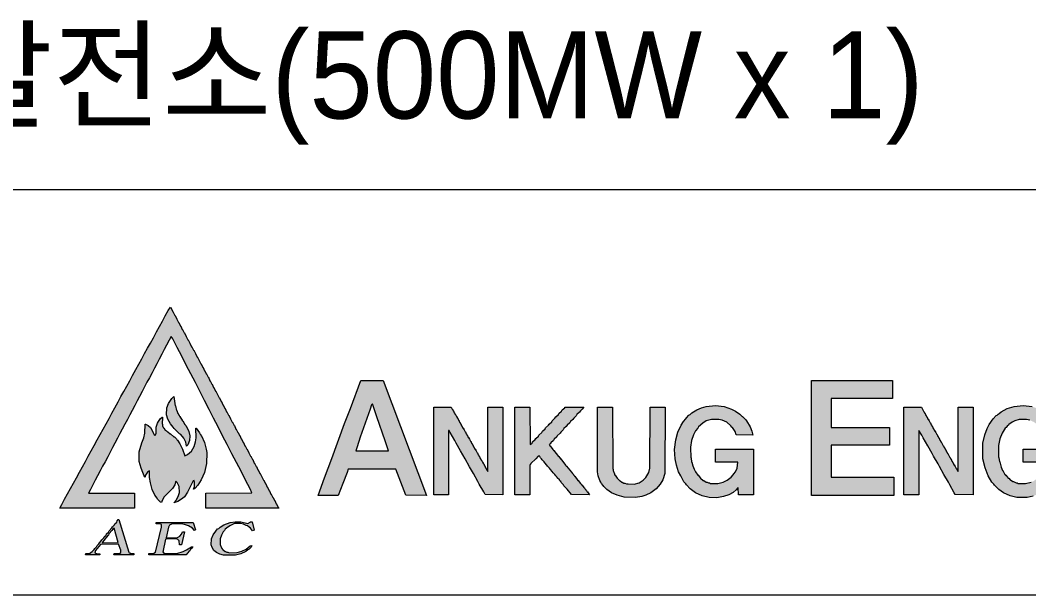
# Model space of a CAD drawing. Extents: x 0 to 841, y 0 to 594.
# Drawn here: x 757.85 to 799.42, y 94.16 to 117.85 of the extents above; entities that cross this region are included whole.
import ezdxf
from ezdxf.enums import TextEntityAlignment as Align

# ---------------------------------------------------------------- set-up
doc = ezdxf.new("R2010")
doc.units = 0
doc.header["$LTSCALE"] = 5
doc.header["$MEASUREMENT"] = 0
doc.layers.get('0').update_dxf_attribs({"lineweight": 9})
doc.layers.add('42', color=7, linetype='Continuous', lineweight=9)
doc.styles.add('돋움', font='')
doc.styles.get('돋움').set_extended_font_data('Dotum')

# ---------------------------------------------------------------- blocks, each defined once
blk = doc.blocks.new('Ankug Logo')
at = {"ltscale": 0.5}
h = blk.add_hatch(color=9, dxfattribs=at)
h.dxf.hatch_style = 1
h.paths.add_polyline_path([(358.411, 93.969), (358.499, 93.803), (358.508, 93.803), (358.56, 93.689), (358.569, 93.689), (358.622, 93.575), (358.63, 93.575), (358.683, 93.461), (358.692, 93.461), (358.744, 93.347), (358.753, 93.347), (358.805, 93.234), (358.814, 93.234), (358.867, 93.12), (358.875, 93.12), (358.928, 93.006), (358.937, 93.006), (358.989, 92.892), (358.998, 92.892), (359.051, 92.778), (359.059, 92.778), (359.112, 92.664), (359.121, 92.664), (359.173, 92.551), (359.182, 92.551), (359.235, 92.437), (359.243, 92.437), (359.296, 92.323), (359.305, 92.323), (359.357, 92.209), (359.366, 92.209), (359.418, 92.095), (359.427, 92.095), (359.48, 91.981), (359.488, 91.981), (359.541, 91.868), (359.55, 91.868), (359.594, 91.771), (359.602, 91.771), (359.655, 91.657), (359.664, 91.657), (359.716, 91.544), (359.725, 91.544), (359.777, 91.43), (359.786, 91.43), (359.839, 91.316), (359.847, 91.316), (359.9, 91.202), (359.909, 91.202), (359.961, 91.088), (359.97, 91.088), (360.023, 90.974), (360.031, 90.974), (360.084, 90.861), (360.093, 90.861), (360.145, 90.747), (360.154, 90.747), (360.206, 90.633), (360.215, 90.633), (360.268, 90.519), (360.277, 90.519), (360.329, 90.405), (360.338, 90.405), (360.39, 90.291), (360.399, 90.291), (360.452, 90.178), (360.46, 90.178), (360.513, 90.064), (360.522, 90.064), (360.574, 89.95), (360.583, 89.95), (360.636, 89.836), (360.644, 89.836), (360.688, 89.74), (360.697, 89.74), (360.749, 89.626), (360.758, 89.626), (360.811, 89.512), (360.819, 89.512), (360.872, 89.398), (360.881, 89.398), (360.933, 89.284), (360.942, 89.284), (360.995, 89.171), (361.003, 89.171), (361.056, 89.057), (361.065, 89.057), (361.117, 88.943), (361.126, 88.943), (361.178, 88.829), (361.187, 88.829), (361.24, 88.715), (361.249, 88.715), (361.301, 88.601), (361.31, 88.601), (361.362, 88.488), (361.371, 88.488), (361.424, 88.374), (361.432, 88.374), (361.485, 88.26), (361.494, 88.26), (361.546, 88.146), (361.555, 88.146), (361.608, 88.032), (361.616, 88.032), (361.669, 87.918), (361.678, 87.918), (361.73, 87.804), (361.739, 87.804), (361.791, 87.691), (361.8, 87.691), (361.844, 87.594), (361.853, 87.594), (361.905, 87.481), (361.914, 87.481), (361.967, 87.367), (361.975, 87.367), (361.984, 87.34), (359.585, 87.34), (359.585, 87.84), (361.1, 87.848), (361.038, 87.98), (360.89, 88.269), (360.741, 88.558), (360.592, 88.847), (360.443, 89.136), (360.285, 89.442), (360.136, 89.731), (359.988, 90.02), (359.839, 90.309), (359.69, 90.598), (359.541, 90.887), (359.392, 91.176), (359.235, 91.482), (359.086, 91.771), (358.937, 92.06), (358.788, 92.349), (358.639, 92.638), (358.49, 92.927), (358.438, 93.006), (358.376, 92.883), (358.289, 92.717), (358.21, 92.568), (358.131, 92.419), (358.044, 92.253), (357.965, 92.104), (357.886, 91.955), (357.807, 91.806), (357.72, 91.64), (357.641, 91.491), (357.562, 91.342), (357.483, 91.193), (357.396, 91.027), (357.317, 90.878), (357.238, 90.729), (357.15, 90.563), (357.072, 90.414), (356.993, 90.265), (356.914, 90.116), (356.826, 89.95), (356.748, 89.801), (356.669, 89.652), (356.581, 89.486), (356.502, 89.337), (356.424, 89.188), (356.345, 89.039), (356.257, 88.873), (356.178, 88.724), (356.1, 88.575), (356.012, 88.409), (355.933, 88.26), (355.854, 88.111), (355.776, 87.962), (355.714, 87.84), (357.229, 87.84), (357.229, 87.34), (354.769, 87.34), (354.83, 87.463), (354.926, 87.638), (355.023, 87.813), (355.119, 87.988), (355.215, 88.164), (355.312, 88.339), (355.417, 88.531), (355.513, 88.706), (355.609, 88.882), (355.706, 89.057), (355.802, 89.232), (355.898, 89.407), (356.003, 89.6), (356.1, 89.775), (356.196, 89.95), (356.292, 90.125), (356.389, 90.3), (356.485, 90.475), (356.581, 90.65), (356.686, 90.843), (356.783, 91.018), (356.879, 91.193), (356.975, 91.368), (357.072, 91.544), (357.168, 91.719), (357.273, 91.911), (357.369, 92.086), (357.466, 92.262), (357.562, 92.437), (357.658, 92.612), (357.755, 92.787), (357.851, 92.962), (357.956, 93.155), (358.052, 93.33), (358.149, 93.505), (358.245, 93.68), (358.341, 93.855)])
h.paths.add_polyline_path([(361.108, 86.894), (361.17, 86.614), (361.117, 86.596), (361.091, 86.64), (361.056, 86.684), (361.012, 86.71), (360.96, 86.754), (360.916, 86.771), (360.828, 86.815), (360.723, 86.841), (360.53, 86.833), (360.373, 86.762), (360.268, 86.684), (360.224, 86.649), (360.198, 86.605), (360.154, 86.561), (360.093, 86.447), (360.058, 86.325), (360.058, 86.123), (360.066, 86.123), (360.075, 86.071), (360.084, 86.071), (360.11, 86.009), (360.119, 86.009), (360.145, 85.966), (360.154, 85.966), (360.215, 85.913), (360.233, 85.913), (360.277, 85.887), (360.312, 85.887), (360.355, 85.869), (360.609, 85.878), (360.767, 85.922), (360.907, 85.992), (361.047, 86.097), (361.065, 86.114), (361.1, 86.097), (361.073, 86.053), (361.012, 85.992), (360.968, 85.966), (360.898, 85.913), (360.732, 85.834), (360.557, 85.79), (360.163, 85.79), (360.04, 85.826), (359.935, 85.878), (359.847, 85.948), (359.786, 86.044), (359.76, 86.132), (359.769, 86.325), (359.821, 86.465), (359.909, 86.587), (359.97, 86.657), (360.005, 86.675), (360.049, 86.719), (360.18, 86.797), (360.382, 86.868), (360.548, 86.894), (360.732, 86.894), (360.968, 86.841), (361.047, 86.876), (361.056, 86.894)])
h.paths.add_polyline_path([(356.713, 86.964), (357.037, 85.896), (357.045, 85.896), (357.045, 85.878), (357.063, 85.878), (357.072, 85.861), (357.098, 85.861), (357.133, 85.843), (357.212, 85.843), (357.203, 85.799), (356.546, 85.799), (356.555, 85.843), (356.739, 85.852), (356.774, 85.878), (356.774, 85.957), (356.704, 86.158), (356.108, 86.149), (355.942, 85.948), (355.924, 85.869), (355.933, 85.869), (355.951, 85.852), (355.986, 85.852), (356.082, 85.834), (356.082, 85.799), (355.618, 85.799), (355.627, 85.843), (355.741, 85.852), (355.837, 85.913), (355.898, 85.974), (355.916, 86.009), (355.977, 86.071), (355.995, 86.106), (356.056, 86.167), (356.073, 86.202), (356.135, 86.263), (356.152, 86.298), (356.213, 86.36), (356.231, 86.395), (356.292, 86.456), (356.31, 86.491), (356.371, 86.552), (356.397, 86.596), (356.485, 86.692), (356.502, 86.727), (356.564, 86.789), (356.581, 86.824), (356.643, 86.885), (356.66, 86.92), (356.695, 86.964)])
h.paths.add_polyline_path([(359.164, 86.868), (359.243, 86.622), (359.208, 86.605), (359.138, 86.684), (359.007, 86.762), (358.875, 86.806), (358.77, 86.824), (358.446, 86.815), (358.385, 86.78), (358.35, 86.719), (358.271, 86.368), (358.648, 86.377), (358.727, 86.421), (358.779, 86.482), (358.814, 86.561), (358.875, 86.561), (358.779, 86.132), (358.709, 86.132), (358.7, 86.263), (358.657, 86.307), (358.604, 86.325), (358.254, 86.316), (358.166, 85.887), (358.175, 85.887), (358.201, 85.861), (358.219, 85.861), (358.28, 85.843), (358.622, 85.852), (358.832, 85.913), (358.946, 85.966), (359.103, 86.071), (359.147, 86.071), (359.129, 86.027), (359.077, 85.983), (359.051, 85.939), (359.016, 85.913), (358.989, 85.869), (358.963, 85.852), (358.937, 85.808), (357.702, 85.808), (357.702, 85.843), (357.868, 85.861), (357.921, 85.896), (358.122, 86.719), (358.114, 86.806), (358.061, 86.824), (357.939, 86.824), (357.947, 86.868)])
h.paths.add_polyline_path([(356.555, 86.684), (356.511, 86.649), (356.485, 86.605), (356.397, 86.509), (356.371, 86.465), (356.292, 86.377), (356.266, 86.333), (356.213, 86.281), (356.187, 86.237), (356.161, 86.202), (356.686, 86.211)], flags=16)
h = blk.add_hatch(color=20)
h.dxf.hatch_style = 1
h.paths.add_polyline_path([(363.28, 87.756), (363.49, 88.343), (363.735, 88.982), (364.156, 90.129), (364.348, 90.628), (364.69, 91.556), (365.434, 91.556), (366.853, 87.756), (366.179, 87.765), (365.846, 88.632), (364.278, 88.632), (364.243, 88.518), (364.094, 88.159), (363.946, 87.756)])
h.paths.add_polyline_path([(379.55, 87.756), (379.55, 91.556), (382.229, 91.556), (382.229, 90.961), (380.198, 90.961), (380.198, 90.006), (382.124, 90.006), (382.124, 89.42), (380.198, 89.42), (380.198, 88.36), (382.264, 88.36), (382.264, 87.756)])
h.paths.add_polyline_path([(372.492, 90.672), (372.492, 88.544), (372.518, 88.404), (372.571, 88.255), (372.606, 88.203), (372.623, 88.159), (372.685, 88.089), (372.702, 88.054), (372.807, 87.957), (372.956, 87.852), (373.14, 87.765), (373.376, 87.703), (373.753, 87.695), (373.954, 87.73), (374.086, 87.773), (374.252, 87.852), (374.383, 87.949), (374.427, 87.975), (374.567, 88.133), (374.655, 88.281), (374.716, 88.483), (374.725, 90.672), (374.235, 90.672), (374.226, 88.658), (374.191, 88.518), (374.095, 88.351), (374.007, 88.264), (373.867, 88.176), (373.709, 88.133), (373.508, 88.141), (373.455, 88.141), (373.394, 88.168), (373.368, 88.168), (373.315, 88.203), (373.298, 88.203), (373.245, 88.246), (373.228, 88.246), (373.149, 88.334), (373.14, 88.334), (373.079, 88.43), (373.07, 88.43), (373.044, 88.509), (373.035, 88.509), (373.026, 88.562), (373.017, 88.562), (373.009, 88.632), (373, 88.632), (372.991, 90.672)])
h.paths.add_polyline_path([(367.098, 90.672), (367.098, 87.782), (367.588, 87.782), (367.588, 89.901), (367.606, 89.901), (367.641, 89.831), (367.79, 89.569), (367.834, 89.481), (367.982, 89.227), (368.131, 88.964), (368.28, 88.702), (368.403, 88.483), (368.552, 88.22), (368.595, 88.133), (368.744, 87.879), (368.788, 87.791), (369.375, 87.782), (369.375, 90.672), (368.884, 90.672), (368.876, 88.553), (368.858, 88.597), (368.849, 88.597), (368.814, 88.675), (368.805, 88.675), (368.779, 88.737), (368.77, 88.737), (368.744, 88.798), (368.735, 88.798), (368.709, 88.859), (368.7, 88.859), (368.674, 88.921), (368.665, 88.921), (368.639, 88.982), (368.63, 88.982), (368.604, 89.043), (368.595, 89.043), (368.569, 89.104), (368.56, 89.104), (368.534, 89.166), (368.525, 89.166), (368.499, 89.227), (368.49, 89.227), (368.464, 89.288), (368.455, 89.288), (368.42, 89.367), (368.411, 89.367), (368.385, 89.428), (368.376, 89.428), (368.35, 89.49), (368.341, 89.49), (368.315, 89.551), (368.306, 89.551), (368.28, 89.612), (368.271, 89.612), (368.245, 89.674), (368.236, 89.674), (368.21, 89.735), (368.201, 89.735), (368.175, 89.796), (368.166, 89.796), (368.14, 89.858), (368.131, 89.858), (368.105, 89.919), (368.096, 89.919), (368.07, 89.98), (368.061, 89.98), (368.026, 90.059), (368.017, 90.059), (367.991, 90.12), (367.982, 90.12), (367.956, 90.182), (367.947, 90.182), (367.921, 90.243), (367.912, 90.243), (367.886, 90.304), (367.877, 90.304), (367.851, 90.365), (367.842, 90.365), (367.816, 90.427), (367.807, 90.427), (367.781, 90.488), (367.772, 90.488), (367.746, 90.549), (367.737, 90.549), (367.711, 90.611), (367.702, 90.611), (367.676, 90.672)])
h.paths.add_polyline_path([(369.769, 87.782), (369.769, 90.672), (370.268, 90.672), (370.277, 89.437), (370.338, 89.49), (370.355, 89.525), (370.443, 89.604), (370.461, 89.639), (370.548, 89.717), (370.566, 89.752), (370.662, 89.84), (370.679, 89.875), (370.767, 89.954), (370.784, 89.989), (370.881, 90.076), (370.898, 90.112), (370.986, 90.19), (371.003, 90.225), (371.091, 90.304), (371.117, 90.348), (371.205, 90.427), (371.222, 90.462), (371.31, 90.541), (371.336, 90.584), (371.415, 90.654), (371.415, 90.672), (372.045, 90.672), (371.993, 90.602), (371.932, 90.549), (371.905, 90.506), (371.818, 90.427), (371.792, 90.383), (371.713, 90.313), (371.686, 90.269), (371.608, 90.199), (371.581, 90.155), (371.494, 90.076), (371.468, 90.033), (371.389, 89.963), (371.362, 89.919), (371.284, 89.849), (371.266, 89.814), (371.17, 89.726), (371.152, 89.691), (371.065, 89.612), (371.047, 89.577), (370.96, 89.499), (370.942, 89.464), (370.907, 89.437), (370.925, 89.393), (370.933, 89.393), (371.021, 89.28), (371.03, 89.28), (371.047, 89.245), (371.056, 89.245), (371.214, 89.043), (371.222, 89.043), (371.249, 88.999), (371.257, 88.999), (371.275, 88.964), (371.284, 88.964), (371.441, 88.763), (371.45, 88.763), (371.468, 88.728), (371.476, 88.728), (371.634, 88.527), (371.643, 88.527), (371.669, 88.483), (371.678, 88.483), (371.704, 88.439), (371.713, 88.439), (371.739, 88.395), (371.748, 88.395), (371.853, 88.255), (371.862, 88.255), (371.94, 88.15), (371.949, 88.15), (371.967, 88.115), (371.975, 88.115), (372.054, 88.01), (372.063, 88.01), (372.089, 87.966), (372.098, 87.966), (372.124, 87.922), (372.133, 87.922), (372.159, 87.879), (372.168, 87.879), (372.238, 87.782), (371.634, 87.791), (371.494, 87.966), (371.389, 88.08), (371.371, 88.115), (371.301, 88.185), (371.284, 88.22), (371.257, 88.238), (371.24, 88.273), (371.17, 88.343), (371.152, 88.378), (371.117, 88.404), (371.091, 88.448), (371.03, 88.509), (371.003, 88.553), (370.942, 88.614), (370.916, 88.658), (370.846, 88.728), (370.828, 88.763), (370.758, 88.833), (370.741, 88.868), (370.671, 88.938), (370.653, 88.973), (370.618, 88.999), (370.592, 89.043), (370.574, 89.069), (370.539, 89.061), (370.461, 88.964), (370.303, 88.816), (370.285, 88.781), (370.268, 88.772), (370.268, 87.782)])
h.paths.add_polyline_path([(382.597, 90.672), (382.597, 87.782), (383.096, 87.782), (383.096, 89.901), (383.193, 89.744), (383.236, 89.656), (383.385, 89.402), (383.534, 89.14), (383.578, 89.052), (383.727, 88.798), (383.771, 88.71), (383.919, 88.457), (384.068, 88.194), (384.112, 88.106), (384.261, 87.852), (384.287, 87.791), (384.883, 87.782), (384.883, 90.672), (384.384, 90.672), (384.384, 88.553), (384.375, 88.57), (384.366, 88.57), (384.331, 88.649), (384.322, 88.649), (384.296, 88.71), (384.287, 88.71), (384.261, 88.772), (384.252, 88.772), (384.226, 88.833), (384.217, 88.833), (384.191, 88.894), (384.182, 88.894), (384.156, 88.956), (384.147, 88.956), (384.121, 89.017), (384.112, 89.017), (384.086, 89.078), (384.077, 89.078), (384.051, 89.14), (384.042, 89.14), (384.016, 89.201), (384.007, 89.201), (383.981, 89.262), (383.972, 89.262), (383.937, 89.341), (383.928, 89.341), (383.902, 89.402), (383.893, 89.402), (383.867, 89.464), (383.858, 89.464), (383.832, 89.525), (383.823, 89.525), (383.797, 89.586), (383.788, 89.586), (383.762, 89.647), (383.753, 89.647), (383.727, 89.709), (383.718, 89.709), (383.692, 89.77), (383.683, 89.77), (383.657, 89.831), (383.648, 89.831), (383.622, 89.893), (383.613, 89.893), (383.578, 89.971), (383.569, 89.971), (383.543, 90.033), (383.534, 90.033), (383.508, 90.094), (383.499, 90.094), (383.473, 90.155), (383.464, 90.155), (383.438, 90.217), (383.429, 90.217), (383.403, 90.278), (383.394, 90.278), (383.368, 90.339), (383.359, 90.339), (383.333, 90.4), (383.324, 90.4), (383.298, 90.462), (383.289, 90.462), (383.263, 90.523), (383.254, 90.523), (383.228, 90.584), (383.219, 90.584), (383.175, 90.672)])
h.paths.add_polyline_path([(388.263, 87.782), (388.263, 90.663), (388.753, 90.663), (388.753, 87.782)])
h.paths.add_polyline_path([(389.226, 87.782), (389.226, 90.672), (389.804, 90.672), (389.821, 90.628), (389.83, 90.628), (389.856, 90.567), (389.865, 90.567), (389.9, 90.488), (389.909, 90.488), (389.935, 90.427), (389.944, 90.427), (389.97, 90.365), (389.979, 90.365), (390.005, 90.304), (390.014, 90.304), (390.04, 90.243), (390.049, 90.243), (390.075, 90.182), (390.084, 90.182), (390.11, 90.12), (390.119, 90.12), (390.145, 90.059), (390.154, 90.059), (390.18, 89.998), (390.189, 89.998), (390.215, 89.936), (390.224, 89.936), (390.25, 89.875), (390.259, 89.875), (390.294, 89.796), (390.303, 89.796), (390.329, 89.735), (390.338, 89.735), (390.364, 89.674), (390.373, 89.674), (390.399, 89.612), (390.408, 89.612), (390.434, 89.551), (390.443, 89.551), (390.469, 89.49), (390.478, 89.49), (390.504, 89.428), (390.513, 89.428), (390.539, 89.367), (390.548, 89.367), (390.574, 89.306), (390.583, 89.306), (390.61, 89.245), (390.618, 89.245), (390.645, 89.183), (390.653, 89.183), (390.688, 89.104), (390.697, 89.104), (390.723, 89.043), (390.732, 89.043), (390.758, 88.982), (390.767, 88.982), (390.793, 88.921), (390.802, 88.921), (390.828, 88.859), (390.837, 88.859), (390.863, 88.798), (390.872, 88.798), (390.898, 88.737), (390.907, 88.737), (390.934, 88.675), (390.942, 88.675), (390.969, 88.614), (390.977, 88.614), (391.004, 88.553), (391.012, 90.672), (391.503, 90.672), (391.503, 87.782), (390.916, 87.791), (390.863, 87.896), (390.715, 88.159), (390.566, 88.421), (390.417, 88.675), (390.373, 88.763), (390.224, 89.017), (390.18, 89.104), (390.032, 89.367), (389.883, 89.621), (389.839, 89.709), (389.725, 89.901), (389.725, 87.782)])
h.paths.add_polyline_path([(399.34, 87.782), (399.34, 90.663), (399.839, 90.663), (399.839, 87.782)])
h.paths.add_polyline_path([(400.303, 90.672), (400.303, 87.782), (400.802, 87.782), (400.802, 89.901), (400.899, 89.744), (400.942, 89.656), (401.091, 89.402), (401.135, 89.315), (401.284, 89.061), (401.433, 88.798), (401.476, 88.71), (401.625, 88.457), (401.669, 88.369), (401.818, 88.115), (401.967, 87.852), (401.993, 87.791), (402.589, 87.782), (402.589, 90.672), (402.089, 90.672), (402.089, 88.553), (402.081, 88.57), (402.072, 88.57), (402.046, 88.632), (402.037, 88.632), (402.011, 88.693), (402.002, 88.693), (401.967, 88.772), (401.958, 88.772), (401.932, 88.833), (401.923, 88.833), (401.897, 88.894), (401.888, 88.894), (401.862, 88.956), (401.853, 88.956), (401.827, 89.017), (401.818, 89.017), (401.792, 89.078), (401.783, 89.078), (401.757, 89.14), (401.748, 89.14), (401.722, 89.201), (401.713, 89.201), (401.687, 89.262), (401.678, 89.262), (401.652, 89.323), (401.643, 89.323), (401.617, 89.385), (401.608, 89.385), (401.573, 89.464), (401.564, 89.464), (401.538, 89.525), (401.529, 89.525), (401.503, 89.586), (401.494, 89.586), (401.468, 89.647), (401.459, 89.647), (401.433, 89.709), (401.424, 89.709), (401.398, 89.77), (401.389, 89.77), (401.363, 89.831), (401.354, 89.831), (401.328, 89.893), (401.319, 89.893), (401.293, 89.954), (401.284, 89.954), (401.258, 90.015), (401.249, 90.015), (401.214, 90.094), (401.205, 90.094), (401.179, 90.155), (401.17, 90.155), (401.144, 90.217), (401.135, 90.217), (401.109, 90.278), (401.1, 90.278), (401.074, 90.339), (401.065, 90.339), (401.039, 90.4), (401.03, 90.4), (401.004, 90.462), (400.995, 90.462), (400.969, 90.523), (400.96, 90.523), (400.934, 90.584), (400.925, 90.584), (400.881, 90.672)])
h.paths.add_polyline_path([(364.524, 89.236), (364.567, 89.367), (364.672, 89.682), (365.005, 90.602), (365.049, 90.751), (365.075, 90.777), (365.224, 90.348), (365.495, 89.56), (365.601, 89.236)], flags=16)
h.paths.add_polyline_path([(391.897, 87.782), (391.897, 90.672), (393.928, 90.672), (393.928, 90.217), (392.396, 90.217), (392.396, 89.49), (393.858, 89.49), (393.858, 89.043), (392.396, 89.043), (392.396, 88.238), (393.963, 88.238), (393.963, 87.782)])
h.paths.add_polyline_path([(394.279, 87.782), (394.279, 90.672), (396.31, 90.672), (396.31, 90.217), (394.769, 90.217), (394.769, 89.49), (396.231, 89.49), (396.231, 89.043), (394.769, 89.043), (394.769, 88.238), (396.345, 88.238), (396.345, 87.782)])
h.paths.add_polyline_path([(396.66, 90.672), (396.66, 87.782), (397.151, 87.782), (397.151, 88.903), (397.685, 88.903), (397.799, 88.719), (397.895, 88.579), (398, 88.404), (398.096, 88.264), (398.219, 88.062), (398.394, 87.791), (399.007, 87.782), (398.797, 88.115), (398.788, 88.115), (398.228, 88.964), (398.377, 89.017), (398.517, 89.104), (398.604, 89.192), (398.692, 89.306), (398.762, 89.437), (398.814, 89.621), (398.814, 89.963), (398.771, 90.12), (398.692, 90.269), (398.596, 90.383), (398.455, 90.497), (398.315, 90.576), (398.149, 90.637), (397.921, 90.672)])
h.paths.add_polyline_path([(375.04, 89.271), (375.058, 88.964), (375.102, 88.754), (375.172, 88.544), (375.242, 88.404), (375.347, 88.211), (375.408, 88.141), (375.426, 88.106), (375.548, 87.984), (375.732, 87.852), (375.951, 87.747), (376.179, 87.695), (376.433, 87.686), (376.651, 87.721), (376.827, 87.782), (376.967, 87.861), (377.072, 87.949), (377.098, 87.992), (377.133, 88.019), (377.142, 87.782), (377.641, 87.782), (377.641, 89.288), (376.389, 89.288), (376.389, 88.859), (377.124, 88.859), (377.098, 88.658), (377.045, 88.544), (376.993, 88.474), (376.975, 88.439), (376.905, 88.369), (376.774, 88.264), (376.643, 88.194), (376.459, 88.15), (376.284, 88.159), (376.222, 88.159), (376.187, 88.176), (376.152, 88.176), (376.109, 88.203), (376.082, 88.203), (376.003, 88.255), (375.986, 88.255), (375.898, 88.334), (375.89, 88.334), (375.811, 88.43), (375.802, 88.43), (375.732, 88.544), (375.723, 88.544), (375.688, 88.623), (375.679, 88.623), (375.644, 88.737), (375.636, 88.737), (375.609, 88.859), (375.601, 88.859), (375.583, 88.999), (375.574, 88.999), (375.566, 89.35), (375.601, 89.569), (375.662, 89.761), (375.732, 89.893), (375.802, 89.98), (375.828, 90.024), (375.968, 90.147), (376.082, 90.217), (376.257, 90.269), (376.494, 90.269), (376.608, 90.243), (376.757, 90.173), (376.897, 90.059), (376.923, 90.015), (376.949, 89.998), (377.037, 89.866), (377.072, 89.761), (377.615, 89.752), (377.588, 89.875), (377.527, 90.024), (377.413, 90.217), (377.405, 90.217), (377.378, 90.26), (377.282, 90.365), (377.264, 90.365), (377.194, 90.436), (377.045, 90.541), (376.914, 90.611), (376.678, 90.689), (376.389, 90.724), (376.082, 90.698), (375.925, 90.654), (375.767, 90.584), (375.609, 90.488), (375.548, 90.427), (375.513, 90.409), (375.426, 90.322), (375.408, 90.287), (375.329, 90.199), (375.25, 90.076), (375.145, 89.849), (375.075, 89.595)])
h.paths.add_polyline_path([(385.207, 89.481), (385.207, 88.973), (385.277, 88.667), (385.382, 88.413), (385.504, 88.203), (385.566, 88.133), (385.583, 88.097), (385.732, 87.957), (385.881, 87.852), (386.1, 87.747), (386.328, 87.695), (386.669, 87.695), (386.862, 87.738), (387.028, 87.809), (387.177, 87.905), (387.229, 87.957), (387.256, 88.001), (387.282, 88.019), (387.291, 87.782), (387.79, 87.782), (387.79, 89.288), (386.538, 89.288), (386.538, 88.859), (387.273, 88.859), (387.264, 88.719), (387.221, 88.588), (387.151, 88.483), (387.133, 88.448), (387.019, 88.334), (386.879, 88.238), (386.792, 88.194), (386.608, 88.15), (386.433, 88.159), (386.371, 88.159), (386.336, 88.176), (386.301, 88.176), (386.214, 88.22), (386.196, 88.22), (386.117, 88.281), (386.1, 88.281), (386.056, 88.334), (386.039, 88.334), (385.968, 88.421), (385.96, 88.421), (385.942, 88.457), (385.933, 88.457), (385.898, 88.518), (385.89, 88.518), (385.863, 88.579), (385.855, 88.579), (385.811, 88.693), (385.802, 88.693), (385.758, 88.868), (385.75, 88.868), (385.732, 89.017), (385.723, 89.017), (385.723, 89.411), (385.767, 89.63), (385.837, 89.814), (385.942, 89.98), (385.977, 90.006), (386.004, 90.05), (386.047, 90.076), (386.065, 90.103), (386.17, 90.182), (386.257, 90.225), (386.406, 90.269), (386.643, 90.269), (386.757, 90.243), (386.888, 90.182), (386.958, 90.129), (387.002, 90.103), (387.063, 90.041), (387.177, 89.884), (387.229, 89.752), (387.764, 89.752), (387.702, 89.971), (387.615, 90.138), (387.527, 90.26), (387.518, 90.26), (387.492, 90.304), (387.335, 90.444), (387.194, 90.541), (387.046, 90.619), (386.827, 90.689), (386.538, 90.724), (386.231, 90.698), (386.004, 90.628), (385.811, 90.523), (385.741, 90.462), (385.706, 90.444), (385.68, 90.409), (385.644, 90.392), (385.548, 90.287), (385.417, 90.103), (385.347, 89.971), (385.268, 89.761)])
h.paths.add_polyline_path([(402.904, 89.052), (402.93, 88.868), (402.983, 88.667), (403.053, 88.483), (403.131, 88.343), (403.149, 88.299), (403.263, 88.141), (403.289, 88.097), (403.438, 87.957), (403.587, 87.852), (403.806, 87.747), (404.033, 87.695), (404.375, 87.695), (404.568, 87.738), (404.734, 87.809), (404.883, 87.905), (404.988, 88.019), (404.997, 87.782), (405.496, 87.782), (405.496, 89.288), (404.244, 89.288), (404.244, 88.859), (404.979, 88.859), (404.97, 88.719), (404.927, 88.588), (404.839, 88.448), (404.725, 88.334), (404.585, 88.238), (404.498, 88.194), (404.314, 88.15), (404.139, 88.159), (404.077, 88.159), (404.042, 88.176), (404.007, 88.176), (403.92, 88.22), (403.902, 88.22), (403.823, 88.281), (403.806, 88.281), (403.762, 88.334), (403.744, 88.334), (403.674, 88.421), (403.666, 88.421), (403.648, 88.457), (403.639, 88.457), (403.604, 88.518), (403.596, 88.518), (403.569, 88.579), (403.561, 88.579), (403.508, 88.71), (403.499, 88.71), (403.464, 88.868), (403.455, 88.868), (403.438, 89.017), (403.429, 89.017), (403.429, 89.42), (403.473, 89.63), (403.543, 89.814), (403.648, 89.98), (403.683, 90.006), (403.709, 90.05), (403.753, 90.076), (403.771, 90.103), (403.876, 90.182), (403.963, 90.225), (404.112, 90.269), (404.349, 90.269), (404.462, 90.243), (404.594, 90.182), (404.664, 90.129), (404.708, 90.103), (404.769, 90.041), (404.883, 89.884), (404.935, 89.752), (405.47, 89.752), (405.408, 89.971), (405.321, 90.138), (405.233, 90.26), (405.224, 90.26), (405.198, 90.304), (405.119, 90.383), (405.102, 90.383), (405.04, 90.444), (404.9, 90.541), (404.769, 90.611), (404.533, 90.689), (404.244, 90.724), (403.937, 90.698), (403.709, 90.628), (403.517, 90.523), (403.447, 90.462), (403.412, 90.444), (403.385, 90.409), (403.35, 90.392), (403.254, 90.287), (403.131, 90.12), (403.053, 89.971), (402.974, 89.761), (402.913, 89.481)])
h.paths.add_polyline_path([(397.151, 90.208), (397.151, 89.358), (397.913, 89.367), (398.044, 89.411), (398.166, 89.49), (398.237, 89.56), (398.289, 89.656), (398.307, 89.726), (398.298, 89.91), (398.254, 90.006), (398.166, 90.103), (398.061, 90.164), (397.956, 90.199), (397.904, 90.208)], flags=16)
h.paths.add_polyline_path([(358.289, 90.423), (358.333, 90.274), (358.42, 90.125), (358.508, 90.011), (358.534, 89.967), (358.718, 89.792), (358.762, 89.766), (358.858, 89.652), (358.919, 89.521), (358.946, 89.381), (358.989, 89.433), (359.042, 89.573), (359.051, 89.722), (359.016, 89.871), (358.928, 90.055), (358.919, 90.055), (358.902, 90.099), (358.893, 90.099), (358.823, 90.221), (358.814, 90.221), (358.727, 90.361), (358.718, 90.361), (358.7, 90.405), (358.692, 90.405), (358.665, 90.467), (358.657, 90.467), (358.622, 90.563), (358.613, 90.563), (358.578, 90.72), (358.569, 90.72), (358.525, 91.027), (358.455, 90.957), (358.35, 90.791), (358.298, 90.65)])
h.paths.add_polyline_path([(357.387, 88.882), (357.448, 88.663), (357.509, 88.523), (357.571, 88.356), (357.597, 88.426), (357.658, 88.531), (357.728, 88.575), (357.728, 88.356), (357.755, 88.172), (357.816, 87.953), (357.903, 87.769), (357.974, 87.673), (357.991, 87.638), (358.087, 87.542), (358.122, 87.524), (358.14, 87.594), (358.21, 87.717), (358.481, 87.988), (358.56, 88.111), (358.595, 88.234), (358.639, 88.19), (358.7, 88.058), (358.709, 87.857), (358.683, 87.761), (358.613, 87.621), (358.525, 87.516), (358.657, 87.559), (358.814, 87.656), (358.875, 87.717), (358.981, 87.866), (359.164, 88.242), (359.191, 88.251), (359.208, 88.207), (359.208, 88.058), (359.173, 87.971), (359.182, 87.971), (359.226, 87.997), (359.313, 88.102), (359.427, 88.277), (359.532, 88.523), (359.602, 88.812), (359.611, 89.179), (359.594, 89.284), (359.532, 89.503), (359.436, 89.722), (359.427, 89.722), (359.401, 89.783), (359.392, 89.783), (359.375, 89.827), (359.261, 89.976), (359.252, 89.976), (359.261, 89.661), (359.243, 89.53), (359.199, 89.372), (359.112, 89.223), (358.981, 89.109), (358.884, 89.065), (358.814, 89.284), (358.727, 89.468), (358.648, 89.582), (358.639, 89.582), (358.613, 89.626), (358.543, 89.696), (358.525, 89.696), (358.42, 89.792), (358.403, 89.792), (358.333, 89.854), (358.315, 89.854), (358.289, 89.889), (358.271, 89.889), (358.254, 89.915), (358.245, 89.915), (358.192, 89.994), (358.184, 89.994), (358.166, 90.037), (358.157, 90.037), (358.149, 90.116), (358.14, 90.116), (358.157, 90.344), (358.14, 90.344), (358.079, 90.283), (357.991, 90.143), (357.947, 90.011), (357.939, 89.81), (357.912, 89.74), (357.886, 89.757), (357.877, 89.757), (357.86, 89.801), (357.851, 89.801), (357.825, 89.88), (357.755, 90.002), (357.676, 90.072), (357.597, 90.107), (357.579, 90.107), (357.571, 89.819), (357.536, 89.661), (357.474, 89.495), (357.387, 89.197)])
at = {"color": 9}
for points in [[(358.411, 93.969, 0), (358.499, 93.803, 0), (358.508, 93.803, 0), (358.56, 93.689, 0), (358.569, 93.689, 0), (358.622, 93.575, 0), (358.63, 93.575, 0), (358.683, 93.461, 0), (358.692, 93.461, 0), (358.744, 93.347, 0), (358.753, 93.347, 0), (358.805, 93.234, 0), (358.814, 93.234, 0), (358.867, 93.12, 0), (358.875, 93.12, 0), (358.928, 93.006, 0), (358.937, 93.006, 0), (358.989, 92.892, 0), (358.998, 92.892, 0), (359.051, 92.778, 0), (359.059, 92.778, 0), (359.112, 92.664, 0), (359.121, 92.664, 0), (359.173, 92.551, 0), (359.182, 92.551, 0), (359.235, 92.437, 0), (359.243, 92.437, 0), (359.296, 92.323, 0), (359.305, 92.323, 0), (359.357, 92.209, 0), (359.366, 92.209, 0), (359.418, 92.095, 0), (359.427, 92.095, 0), (359.48, 91.981, 0), (359.488, 91.981, 0), (359.541, 91.868, 0), (359.55, 91.868, 0), (359.594, 91.771, 0), (359.602, 91.771, 0), (359.655, 91.657, 0), (359.664, 91.657, 0), (359.716, 91.544, 0), (359.725, 91.544, 0), (359.777, 91.43, 0), (359.786, 91.43, 0), (359.839, 91.316, 0), (359.847, 91.316, 0), (359.9, 91.202, 0), (359.909, 91.202, 0), (359.961, 91.088, 0), (359.97, 91.088, 0), (360.023, 90.974, 0), (360.031, 90.974, 0), (360.084, 90.861, 0), (360.093, 90.861, 0), (360.145, 90.747, 0), (360.154, 90.747, 0), (360.206, 90.633, 0), (360.215, 90.633, 0), (360.268, 90.519, 0), (360.277, 90.519, 0), (360.329, 90.405, 0), (360.338, 90.405, 0), (360.39, 90.291, 0), (360.399, 90.291, 0), (360.452, 90.178, 0), (360.46, 90.178, 0), (360.513, 90.064, 0), (360.522, 90.064, 0), (360.574, 89.95, 0), (360.583, 89.95, 0), (360.636, 89.836, 0), (360.644, 89.836, 0), (360.688, 89.74, 0), (360.697, 89.74, 0), (360.749, 89.626, 0), (360.758, 89.626, 0), (360.811, 89.512, 0), (360.819, 89.512, 0), (360.872, 89.398, 0), (360.881, 89.398, 0), (360.933, 89.284, 0), (360.942, 89.284, 0), (360.995, 89.171, 0), (361.003, 89.171, 0), (361.056, 89.057, 0), (361.065, 89.057, 0), (361.117, 88.943, 0), (361.126, 88.943, 0), (361.178, 88.829, 0), (361.187, 88.829, 0), (361.24, 88.715, 0), (361.249, 88.715, 0), (361.301, 88.601, 0), (361.31, 88.601, 0), (361.362, 88.488, 0), (361.371, 88.488, 0), (361.424, 88.374, 0), (361.432, 88.374, 0), (361.485, 88.26, 0), (361.494, 88.26, 0), (361.546, 88.146, 0), (361.555, 88.146, 0), (361.608, 88.032, 0), (361.616, 88.032, 0), (361.669, 87.918, 0), (361.678, 87.918, 0), (361.73, 87.804, 0), (361.739, 87.804, 0), (361.791, 87.691, 0), (361.8, 87.691, 0), (361.844, 87.594, 0), (361.853, 87.594, 0), (361.905, 87.481, 0), (361.914, 87.481, 0), (361.967, 87.367, 0), (361.975, 87.367, 0), (361.984, 87.34, 0), (359.585, 87.34, 0), (359.585, 87.84, 0), (361.1, 87.848, 0), (361.038, 87.98, 0), (360.89, 88.269, 0), (360.741, 88.558, 0), (360.592, 88.847, 0), (360.443, 89.136, 0), (360.285, 89.442, 0), (360.136, 89.731, 0), (359.988, 90.02, 0), (359.839, 90.309, 0), (359.69, 90.598, 0), (359.541, 90.887, 0), (359.392, 91.176, 0), (359.235, 91.482, 0), (359.086, 91.771, 0), (358.937, 92.06, 0), (358.788, 92.349, 0), (358.639, 92.638, 0), (358.49, 92.927, 0), (358.438, 93.006, 0), (358.376, 92.883, 0), (358.289, 92.717, 0), (358.21, 92.568, 0), (358.131, 92.419, 0), (358.044, 92.253, 0), (357.965, 92.104, 0), (357.886, 91.955, 0), (357.807, 91.806, 0), (357.72, 91.64, 0), (357.641, 91.491, 0), (357.562, 91.342, 0), (357.483, 91.193, 0), (357.396, 91.027, 0), (357.317, 90.878, 0), (357.238, 90.729, 0), (357.15, 90.563, 0), (357.072, 90.414, 0), (356.993, 90.265, 0), (356.914, 90.116, 0), (356.826, 89.95, 0), (356.748, 89.801, 0), (356.669, 89.652, 0), (356.581, 89.486, 0), (356.502, 89.337, 0), (356.424, 89.188, 0), (356.345, 89.039, 0), (356.257, 88.873, 0), (356.178, 88.724, 0), (356.1, 88.575, 0), (356.012, 88.409, 0), (355.933, 88.26, 0), (355.854, 88.111, 0), (355.776, 87.962, 0), (355.714, 87.84, 0), (357.229, 87.84, 0), (357.229, 87.34, 0), (354.769, 87.34, 0), (354.83, 87.463, 0), (354.926, 87.638, 0), (355.023, 87.813, 0), (355.119, 87.988, 0), (355.215, 88.164, 0), (355.312, 88.339, 0), (355.417, 88.531, 0), (355.513, 88.706, 0), (355.609, 88.882, 0), (355.706, 89.057, 0), (355.802, 89.232, 0), (355.898, 89.407, 0), (356.003, 89.6, 0), (356.1, 89.775, 0), (356.196, 89.95, 0), (356.292, 90.125, 0), (356.389, 90.3, 0), (356.485, 90.475, 0), (356.581, 90.65, 0), (356.686, 90.843, 0), (356.783, 91.018, 0), (356.879, 91.193, 0), (356.975, 91.368, 0), (357.072, 91.544, 0), (357.168, 91.719, 0), (357.273, 91.911, 0), (357.369, 92.086, 0), (357.466, 92.262, 0), (357.562, 92.437, 0), (357.658, 92.612, 0), (357.755, 92.787, 0), (357.851, 92.962, 0), (357.956, 93.155, 0), (358.052, 93.33, 0), (358.149, 93.505, 0), (358.245, 93.68, 0), (358.341, 93.855, 0), (358.411, 93.969, 0)], [(356.713, 86.964, 0), (357.037, 85.896, 0), (357.045, 85.896, 0), (357.045, 85.878, 0), (357.063, 85.878, 0), (357.072, 85.861, 0), (357.098, 85.861, 0), (357.133, 85.843, 0), (357.212, 85.843, 0), (357.203, 85.799, 0), (356.546, 85.799, 0), (356.555, 85.843, 0), (356.739, 85.852, 0), (356.774, 85.878, 0), (356.774, 85.957, 0), (356.704, 86.158, 0), (356.108, 86.149, 0), (355.942, 85.948, 0), (355.924, 85.869, 0), (355.933, 85.869, 0), (355.951, 85.852, 0), (355.986, 85.852, 0), (356.082, 85.834, 0), (356.082, 85.799, 0), (355.618, 85.799, 0), (355.627, 85.843, 0), (355.741, 85.852, 0), (355.837, 85.913, 0), (355.898, 85.974, 0), (355.916, 86.009, 0), (355.977, 86.071, 0), (355.995, 86.106, 0), (356.056, 86.167, 0), (356.073, 86.202, 0), (356.135, 86.263, 0), (356.152, 86.298, 0), (356.213, 86.36, 0), (356.231, 86.395, 0), (356.292, 86.456, 0), (356.31, 86.491, 0), (356.371, 86.552, 0), (356.397, 86.596, 0), (356.485, 86.692, 0), (356.502, 86.727, 0), (356.564, 86.789, 0), (356.581, 86.824, 0), (356.643, 86.885, 0), (356.66, 86.92, 0), (356.695, 86.964, 0), (356.713, 86.964, 0)], [(359.164, 86.868, 0), (359.243, 86.622, 0), (359.208, 86.605, 0), (359.138, 86.684, 0), (359.007, 86.762, 0), (358.875, 86.806, 0), (358.77, 86.824, 0), (358.446, 86.815, 0), (358.385, 86.78, 0), (358.35, 86.719, 0), (358.271, 86.368, 0), (358.648, 86.377, 0), (358.727, 86.421, 0), (358.779, 86.482, 0), (358.814, 86.561, 0), (358.875, 86.561, 0), (358.779, 86.132, 0), (358.709, 86.132, 0), (358.7, 86.263, 0), (358.657, 86.307, 0), (358.604, 86.325, 0), (358.254, 86.316, 0), (358.166, 85.887, 0), (358.175, 85.887, 0), (358.201, 85.861, 0), (358.219, 85.861, 0), (358.28, 85.843, 0), (358.622, 85.852, 0), (358.832, 85.913, 0), (358.946, 85.966, 0), (359.103, 86.071, 0), (359.147, 86.071, 0), (359.129, 86.027, 0), (359.077, 85.983, 0), (359.051, 85.939, 0), (359.016, 85.913, 0), (358.989, 85.869, 0), (358.963, 85.852, 0), (358.937, 85.808, 0), (357.702, 85.808, 0), (357.702, 85.843, 0), (357.868, 85.861, 0), (357.921, 85.896, 0), (358.122, 86.719, 0), (358.114, 86.806, 0), (358.061, 86.824, 0), (357.939, 86.824, 0), (357.947, 86.868, 0), (359.164, 86.868, 0)], [(361.108, 86.894, 0), (361.17, 86.614, 0), (361.117, 86.596, 0), (361.091, 86.64, 0), (361.056, 86.684, 0), (361.012, 86.71, 0), (360.96, 86.754, 0), (360.916, 86.771, 0), (360.828, 86.815, 0), (360.723, 86.841, 0), (360.53, 86.833, 0), (360.373, 86.762, 0), (360.268, 86.684, 0), (360.224, 86.649, 0), (360.198, 86.605, 0), (360.154, 86.561, 0), (360.093, 86.447, 0), (360.058, 86.325, 0), (360.058, 86.123, 0), (360.066, 86.123, 0), (360.075, 86.071, 0), (360.084, 86.071, 0), (360.11, 86.009, 0), (360.119, 86.009, 0), (360.145, 85.966, 0), (360.154, 85.966, 0), (360.215, 85.913, 0), (360.233, 85.913, 0), (360.277, 85.887, 0), (360.312, 85.887, 0), (360.355, 85.869, 0), (360.609, 85.878, 0), (360.767, 85.922, 0), (360.907, 85.992, 0), (361.047, 86.097, 0), (361.065, 86.114, 0), (361.1, 86.097, 0), (361.073, 86.053, 0), (361.012, 85.992, 0), (360.968, 85.966, 0), (360.898, 85.913, 0), (360.732, 85.834, 0), (360.557, 85.79, 0), (360.163, 85.79, 0), (360.04, 85.826, 0), (359.935, 85.878, 0), (359.847, 85.948, 0), (359.786, 86.044, 0), (359.76, 86.132, 0), (359.769, 86.325, 0), (359.821, 86.465, 0), (359.909, 86.587, 0), (359.97, 86.657, 0), (360.005, 86.675, 0), (360.049, 86.719, 0), (360.18, 86.797, 0), (360.382, 86.868, 0), (360.548, 86.894, 0), (360.732, 86.894, 0), (360.968, 86.841, 0), (361.047, 86.876, 0), (361.056, 86.894, 0), (361.108, 86.894, 0)], [(356.555, 86.684, 0), (356.511, 86.649, 0), (356.485, 86.605, 0), (356.397, 86.509, 0), (356.371, 86.465, 0), (356.292, 86.377, 0), (356.266, 86.333, 0), (356.213, 86.281, 0), (356.187, 86.237, 0), (356.161, 86.202, 0), (356.686, 86.211, 0), (356.555, 86.684, 0)]]:
    blk.add_polyline3d(points, dxfattribs=at)
at = {"color": 20}
for points in [[(365.434, 91.556, 0), (366.853, 87.756, 0), (366.179, 87.765, 0), (365.846, 88.632, 0), (364.278, 88.632, 0), (364.243, 88.518, 0), (364.094, 88.159, 0), (363.946, 87.756, 0), (363.28, 87.756, 0), (363.49, 88.343, 0), (363.735, 88.982, 0), (364.156, 90.129, 0), (364.348, 90.628, 0), (364.69, 91.556, 0), (365.434, 91.556, 0)], [(382.229, 91.556, 0), (382.229, 90.961, 0), (380.198, 90.961, 0), (380.198, 90.006, 0), (382.124, 90.006, 0), (382.124, 89.42, 0), (380.198, 89.42, 0), (380.198, 88.36, 0), (382.264, 88.36, 0), (382.264, 87.756, 0), (379.55, 87.756, 0), (379.55, 91.556, 0), (382.229, 91.556, 0)], [(358.525, 91.027, 0), (358.569, 90.72, 0), (358.578, 90.72, 0), (358.613, 90.563, 0), (358.622, 90.563, 0), (358.657, 90.467, 0), (358.665, 90.467, 0), (358.692, 90.405, 0), (358.7, 90.405, 0), (358.718, 90.361, 0), (358.727, 90.361, 0), (358.814, 90.221, 0), (358.823, 90.221, 0), (358.893, 90.099, 0), (358.902, 90.099, 0), (358.919, 90.055, 0), (358.928, 90.055, 0), (359.016, 89.871, 0), (359.051, 89.722, 0), (359.042, 89.573, 0), (358.989, 89.433, 0), (358.946, 89.381, 0), (358.919, 89.521, 0), (358.858, 89.652, 0), (358.762, 89.766, 0), (358.718, 89.792, 0), (358.534, 89.967, 0), (358.508, 90.011, 0), (358.42, 90.125, 0), (358.333, 90.274, 0), (358.289, 90.423, 0), (358.298, 90.65, 0), (358.35, 90.791, 0), (358.455, 90.957, 0), (358.525, 91.027, 0)], [(365.075, 90.777, 0), (365.049, 90.751, 0), (365.005, 90.602, 0), (364.672, 89.682, 0), (364.567, 89.367, 0), (364.524, 89.236, 0), (365.601, 89.236, 0), (365.495, 89.56, 0), (365.224, 90.348, 0), (365.075, 90.777, 0)], [(369.375, 90.672, 0), (369.375, 87.782, 0), (368.788, 87.791, 0), (368.744, 87.879, 0), (368.595, 88.133, 0), (368.552, 88.22, 0), (368.403, 88.483, 0), (368.28, 88.702, 0), (368.131, 88.964, 0), (367.982, 89.227, 0), (367.834, 89.481, 0), (367.79, 89.569, 0), (367.641, 89.831, 0), (367.606, 89.901, 0), (367.588, 89.901, 0), (367.588, 87.782, 0), (367.098, 87.782, 0), (367.098, 90.672, 0), (367.676, 90.672, 0), (367.702, 90.611, 0), (367.711, 90.611, 0), (367.737, 90.549, 0), (367.746, 90.549, 0), (367.772, 90.488, 0), (367.781, 90.488, 0), (367.807, 90.427, 0), (367.816, 90.427, 0), (367.842, 90.365, 0), (367.851, 90.365, 0), (367.877, 90.304, 0), (367.886, 90.304, 0), (367.912, 90.243, 0), (367.921, 90.243, 0), (367.947, 90.182, 0), (367.956, 90.182, 0), (367.982, 90.12, 0), (367.991, 90.12, 0), (368.017, 90.059, 0), (368.026, 90.059, 0), (368.061, 89.98, 0), (368.07, 89.98, 0), (368.096, 89.919, 0), (368.105, 89.919, 0), (368.131, 89.858, 0), (368.14, 89.858, 0), (368.166, 89.796, 0), (368.175, 89.796, 0), (368.201, 89.735, 0), (368.21, 89.735, 0), (368.236, 89.674, 0), (368.245, 89.674, 0), (368.271, 89.612, 0), (368.28, 89.612, 0), (368.306, 89.551, 0), (368.315, 89.551, 0), (368.341, 89.49, 0), (368.35, 89.49, 0), (368.376, 89.428, 0), (368.385, 89.428, 0), (368.411, 89.367, 0), (368.42, 89.367, 0), (368.455, 89.288, 0), (368.464, 89.288, 0), (368.49, 89.227, 0), (368.499, 89.227, 0), (368.525, 89.166, 0), (368.534, 89.166, 0), (368.56, 89.104, 0), (368.569, 89.104, 0), (368.595, 89.043, 0), (368.604, 89.043, 0), (368.63, 88.982, 0), (368.639, 88.982, 0), (368.665, 88.921, 0), (368.674, 88.921, 0), (368.7, 88.859, 0), (368.709, 88.859, 0), (368.735, 88.798, 0), (368.744, 88.798, 0), (368.77, 88.737, 0), (368.779, 88.737, 0), (368.805, 88.675, 0), (368.814, 88.675, 0), (368.849, 88.597, 0), (368.858, 88.597, 0), (368.876, 88.553, 0), (368.884, 90.672, 0), (369.375, 90.672, 0)], [(372.045, 90.672, 0), (371.993, 90.602, 0), (371.932, 90.549, 0), (371.905, 90.506, 0), (371.818, 90.427, 0), (371.792, 90.383, 0), (371.713, 90.313, 0), (371.686, 90.269, 0), (371.608, 90.199, 0), (371.581, 90.155, 0), (371.494, 90.076, 0), (371.468, 90.033, 0), (371.389, 89.963, 0), (371.362, 89.919, 0), (371.284, 89.849, 0), (371.266, 89.814, 0), (371.17, 89.726, 0), (371.152, 89.691, 0), (371.065, 89.612, 0), (371.047, 89.577, 0), (370.96, 89.499, 0), (370.942, 89.464, 0), (370.907, 89.437, 0), (370.925, 89.393, 0), (370.933, 89.393, 0), (371.021, 89.28, 0), (371.03, 89.28, 0), (371.047, 89.245, 0), (371.056, 89.245, 0), (371.214, 89.043, 0), (371.222, 89.043, 0), (371.249, 88.999, 0), (371.257, 88.999, 0), (371.275, 88.964, 0), (371.284, 88.964, 0), (371.441, 88.763, 0), (371.45, 88.763, 0), (371.468, 88.728, 0), (371.476, 88.728, 0), (371.634, 88.527, 0), (371.643, 88.527, 0), (371.669, 88.483, 0), (371.678, 88.483, 0), (371.704, 88.439, 0), (371.713, 88.439, 0), (371.739, 88.395, 0), (371.748, 88.395, 0), (371.853, 88.255, 0), (371.862, 88.255, 0), (371.94, 88.15, 0), (371.949, 88.15, 0), (371.967, 88.115, 0), (371.975, 88.115, 0), (372.054, 88.01, 0), (372.063, 88.01, 0), (372.089, 87.966, 0), (372.098, 87.966, 0), (372.124, 87.922, 0), (372.133, 87.922, 0), (372.159, 87.879, 0), (372.168, 87.879, 0), (372.238, 87.782, 0), (371.634, 87.791, 0), (371.494, 87.966, 0), (371.389, 88.08, 0), (371.371, 88.115, 0), (371.301, 88.185, 0), (371.284, 88.22, 0), (371.257, 88.238, 0), (371.24, 88.273, 0), (371.17, 88.343, 0), (371.152, 88.378, 0), (371.117, 88.404, 0), (371.091, 88.448, 0), (371.03, 88.509, 0), (371.003, 88.553, 0), (370.942, 88.614, 0), (370.916, 88.658, 0), (370.846, 88.728, 0), (370.828, 88.763, 0), (370.758, 88.833, 0), (370.741, 88.868, 0), (370.671, 88.938, 0), (370.653, 88.973, 0), (370.618, 88.999, 0), (370.592, 89.043, 0), (370.574, 89.069, 0), (370.539, 89.061, 0), (370.461, 88.964, 0), (370.303, 88.816, 0), (370.285, 88.781, 0), (370.268, 88.772, 0), (370.268, 87.782, 0), (369.769, 87.782, 0), (369.769, 90.672, 0), (370.268, 90.672, 0), (370.277, 89.437, 0), (370.338, 89.49, 0), (370.355, 89.525, 0), (370.443, 89.604, 0), (370.461, 89.639, 0), (370.548, 89.717, 0), (370.566, 89.752, 0), (370.662, 89.84, 0), (370.679, 89.875, 0), (370.767, 89.954, 0), (370.784, 89.989, 0), (370.881, 90.076, 0), (370.898, 90.112, 0), (370.986, 90.19, 0), (371.003, 90.225, 0), (371.091, 90.304, 0), (371.117, 90.348, 0), (371.205, 90.427, 0), (371.222, 90.462, 0), (371.31, 90.541, 0), (371.336, 90.584, 0), (371.415, 90.654, 0), (371.415, 90.672, 0), (372.045, 90.672, 0)], [(374.725, 90.672, 0), (374.716, 88.483, 0), (374.655, 88.281, 0), (374.567, 88.133, 0), (374.427, 87.975, 0), (374.383, 87.949, 0), (374.252, 87.852, 0), (374.086, 87.773, 0), (373.954, 87.73, 0), (373.753, 87.695, 0), (373.376, 87.703, 0), (373.14, 87.765, 0), (372.956, 87.852, 0), (372.807, 87.957, 0), (372.702, 88.054, 0), (372.685, 88.089, 0), (372.623, 88.159, 0), (372.606, 88.203, 0), (372.571, 88.255, 0), (372.518, 88.404, 0), (372.492, 88.544, 0), (372.492, 90.672, 0), (372.991, 90.672, 0), (373, 88.632, 0), (373.009, 88.632, 0), (373.017, 88.562, 0), (373.026, 88.562, 0), (373.035, 88.509, 0), (373.044, 88.509, 0), (373.07, 88.43, 0), (373.079, 88.43, 0), (373.14, 88.334, 0), (373.149, 88.334, 0), (373.228, 88.246, 0), (373.245, 88.246, 0), (373.298, 88.203, 0), (373.315, 88.203, 0), (373.368, 88.168, 0), (373.394, 88.168, 0), (373.455, 88.141, 0), (373.508, 88.141, 0), (373.709, 88.133, 0), (373.867, 88.176, 0), (374.007, 88.264, 0), (374.095, 88.351, 0), (374.191, 88.518, 0), (374.226, 88.658, 0), (374.235, 90.672, 0), (374.725, 90.672, 0)], [(376.389, 90.724, 0), (376.678, 90.689, 0), (376.914, 90.611, 0), (377.045, 90.541, 0), (377.194, 90.436, 0), (377.264, 90.365, 0), (377.282, 90.365, 0), (377.378, 90.26, 0), (377.405, 90.217, 0), (377.413, 90.217, 0), (377.527, 90.024, 0), (377.588, 89.875, 0), (377.615, 89.752, 0), (377.072, 89.761, 0), (377.037, 89.866, 0), (376.949, 89.998, 0), (376.923, 90.015, 0), (376.897, 90.059, 0), (376.757, 90.173, 0), (376.608, 90.243, 0), (376.494, 90.269, 0), (376.257, 90.269, 0), (376.082, 90.217, 0), (375.968, 90.147, 0), (375.828, 90.024, 0), (375.802, 89.98, 0), (375.732, 89.893, 0), (375.662, 89.761, 0), (375.601, 89.569, 0), (375.566, 89.35, 0), (375.574, 88.999, 0), (375.583, 88.999, 0), (375.601, 88.859, 0), (375.609, 88.859, 0), (375.636, 88.737, 0), (375.644, 88.737, 0), (375.679, 88.623, 0), (375.688, 88.623, 0), (375.723, 88.544, 0), (375.732, 88.544, 0), (375.802, 88.43, 0), (375.811, 88.43, 0), (375.89, 88.334, 0), (375.898, 88.334, 0), (375.986, 88.255, 0), (376.003, 88.255, 0), (376.082, 88.203, 0), (376.109, 88.203, 0), (376.152, 88.176, 0), (376.187, 88.176, 0), (376.222, 88.159, 0), (376.284, 88.159, 0), (376.459, 88.15, 0), (376.643, 88.194, 0), (376.774, 88.264, 0), (376.905, 88.369, 0), (376.975, 88.439, 0), (376.993, 88.474, 0), (377.045, 88.544, 0), (377.098, 88.658, 0), (377.124, 88.859, 0), (376.389, 88.859, 0), (376.389, 89.288, 0), (377.641, 89.288, 0), (377.641, 87.782, 0), (377.142, 87.782, 0), (377.133, 88.019, 0), (377.098, 87.992, 0), (377.072, 87.949, 0), (376.967, 87.861, 0), (376.827, 87.782, 0), (376.651, 87.721, 0), (376.433, 87.686, 0), (376.179, 87.695, 0), (375.951, 87.747, 0), (375.732, 87.852, 0), (375.548, 87.984, 0), (375.426, 88.106, 0), (375.408, 88.141, 0), (375.347, 88.211, 0), (375.242, 88.404, 0), (375.172, 88.544, 0), (375.102, 88.754, 0), (375.058, 88.964, 0), (375.04, 89.271, 0), (375.075, 89.595, 0), (375.145, 89.849, 0), (375.25, 90.076, 0), (375.329, 90.199, 0), (375.408, 90.287, 0), (375.426, 90.322, 0), (375.513, 90.409, 0), (375.548, 90.427, 0), (375.609, 90.488, 0), (375.767, 90.584, 0), (375.925, 90.654, 0), (376.082, 90.698, 0), (376.389, 90.724, 0)], [(384.883, 90.672, 0), (384.883, 87.782, 0), (384.287, 87.791, 0), (384.261, 87.852, 0), (384.112, 88.106, 0), (384.068, 88.194, 0), (383.919, 88.457, 0), (383.771, 88.71, 0), (383.727, 88.798, 0), (383.578, 89.052, 0), (383.534, 89.14, 0), (383.385, 89.402, 0), (383.236, 89.656, 0), (383.193, 89.744, 0), (383.096, 89.901, 0), (383.096, 87.782, 0), (382.597, 87.782, 0), (382.597, 90.672, 0), (383.175, 90.672, 0), (383.219, 90.584, 0), (383.228, 90.584, 0), (383.254, 90.523, 0), (383.263, 90.523, 0), (383.289, 90.462, 0), (383.298, 90.462, 0), (383.324, 90.4, 0), (383.333, 90.4, 0), (383.359, 90.339, 0), (383.368, 90.339, 0), (383.394, 90.278, 0), (383.403, 90.278, 0), (383.429, 90.217, 0), (383.438, 90.217, 0), (383.464, 90.155, 0), (383.473, 90.155, 0), (383.499, 90.094, 0), (383.508, 90.094, 0), (383.534, 90.033, 0), (383.543, 90.033, 0), (383.569, 89.971, 0), (383.578, 89.971, 0), (383.613, 89.893, 0), (383.622, 89.893, 0), (383.648, 89.831, 0), (383.657, 89.831, 0), (383.683, 89.77, 0), (383.692, 89.77, 0), (383.718, 89.709, 0), (383.727, 89.709, 0), (383.753, 89.647, 0), (383.762, 89.647, 0), (383.788, 89.586, 0), (383.797, 89.586, 0), (383.823, 89.525, 0), (383.832, 89.525, 0), (383.858, 89.464, 0), (383.867, 89.464, 0), (383.893, 89.402, 0), (383.902, 89.402, 0), (383.928, 89.341, 0), (383.937, 89.341, 0), (383.972, 89.262, 0), (383.981, 89.262, 0), (384.007, 89.201, 0), (384.016, 89.201, 0), (384.042, 89.14, 0), (384.051, 89.14, 0), (384.077, 89.078, 0), (384.086, 89.078, 0), (384.112, 89.017, 0), (384.121, 89.017, 0), (384.147, 88.956, 0), (384.156, 88.956, 0), (384.182, 88.894, 0), (384.191, 88.894, 0), (384.217, 88.833, 0), (384.226, 88.833, 0), (384.252, 88.772, 0), (384.261, 88.772, 0), (384.287, 88.71, 0), (384.296, 88.71, 0), (384.322, 88.649, 0), (384.331, 88.649, 0), (384.366, 88.57, 0), (384.375, 88.57, 0), (384.384, 88.553, 0), (384.384, 90.672, 0), (384.883, 90.672, 0)], [(386.538, 90.724, 0), (386.827, 90.689, 0)], [(386.757, 90.243, 0), (386.643, 90.269, 0), (386.406, 90.269, 0), (386.257, 90.225, 0), (386.17, 90.182, 0), (386.065, 90.103, 0), (386.047, 90.076, 0), (386.004, 90.05, 0), (385.977, 90.006, 0), (385.942, 89.98, 0), (385.837, 89.814, 0), (385.767, 89.63, 0), (385.723, 89.411, 0), (385.723, 89.017, 0), (385.732, 89.017, 0), (385.75, 88.868, 0), (385.758, 88.868, 0), (385.802, 88.693, 0), (385.811, 88.693, 0), (385.855, 88.579, 0), (385.863, 88.579, 0), (385.89, 88.518, 0), (385.898, 88.518, 0), (385.933, 88.457, 0), (385.942, 88.457, 0), (385.96, 88.421, 0), (385.968, 88.421, 0), (386.039, 88.334, 0), (386.056, 88.334, 0), (386.1, 88.281, 0), (386.117, 88.281, 0), (386.196, 88.22, 0), (386.214, 88.22, 0), (386.301, 88.176, 0), (386.336, 88.176, 0), (386.371, 88.159, 0), (386.433, 88.159, 0), (386.608, 88.15, 0), (386.792, 88.194, 0)], [(387.273, 88.859, 0), (386.538, 88.859, 0), (386.538, 89.288, 0), (387.79, 89.288, 0)], [(386.862, 87.738, 0), (386.669, 87.695, 0), (386.328, 87.695, 0), (386.1, 87.747, 0), (385.881, 87.852, 0), (385.732, 87.957, 0), (385.583, 88.097, 0), (385.566, 88.133, 0), (385.504, 88.203, 0), (385.382, 88.413, 0), (385.277, 88.667, 0), (385.207, 88.973, 0), (385.207, 89.481, 0), (385.268, 89.761, 0), (385.347, 89.971, 0), (385.417, 90.103, 0), (385.548, 90.287, 0), (385.644, 90.392, 0), (385.68, 90.409, 0), (385.706, 90.444, 0), (385.741, 90.462, 0), (385.811, 90.523, 0), (386.004, 90.628, 0), (386.231, 90.698, 0), (386.538, 90.724, 0)], [(358.157, 90.344, 0), (358.14, 90.116, 0), (358.149, 90.116, 0), (358.157, 90.037, 0), (358.166, 90.037, 0), (358.184, 89.994, 0), (358.192, 89.994, 0), (358.245, 89.915, 0), (358.254, 89.915, 0), (358.271, 89.889, 0), (358.289, 89.889, 0), (358.315, 89.854, 0), (358.333, 89.854, 0), (358.403, 89.792, 0), (358.42, 89.792, 0), (358.525, 89.696, 0), (358.543, 89.696, 0), (358.613, 89.626, 0), (358.639, 89.582, 0), (358.648, 89.582, 0), (358.727, 89.468, 0), (358.814, 89.284, 0), (358.884, 89.065, 0), (358.981, 89.109, 0), (359.112, 89.223, 0), (359.199, 89.372, 0), (359.243, 89.53, 0), (359.261, 89.661, 0), (359.252, 89.976, 0), (359.252, 89.976, 0), (359.261, 89.976, 0), (359.375, 89.827, 0), (359.392, 89.783, 0), (359.401, 89.783, 0), (359.427, 89.722, 0), (359.436, 89.722, 0), (359.532, 89.503, 0), (359.594, 89.284, 0), (359.611, 89.179, 0), (359.602, 88.812, 0), (359.532, 88.523, 0), (359.427, 88.277, 0), (359.313, 88.102, 0), (359.226, 87.997, 0), (359.182, 87.971, 0), (359.173, 87.971, 0), (359.208, 88.058, 0), (359.208, 88.207, 0), (359.191, 88.251, 0), (359.164, 88.242, 0), (358.981, 87.866, 0), (358.875, 87.717, 0), (358.814, 87.656, 0), (358.657, 87.559, 0), (358.525, 87.516, 0), (358.613, 87.621, 0), (358.683, 87.761, 0), (358.709, 87.857, 0), (358.7, 88.058, 0), (358.639, 88.19, 0), (358.595, 88.234, 0), (358.56, 88.111, 0), (358.481, 87.988, 0), (358.21, 87.717, 0), (358.14, 87.594, 0), (358.122, 87.524, 0), (358.087, 87.542, 0), (357.991, 87.638, 0), (357.974, 87.673, 0), (357.903, 87.769, 0), (357.816, 87.953, 0), (357.755, 88.172, 0), (357.728, 88.356, 0), (357.728, 88.575, 0), (357.658, 88.531, 0), (357.597, 88.426, 0), (357.571, 88.356, 0), (357.509, 88.523, 0), (357.448, 88.663, 0), (357.387, 88.882, 0), (357.387, 89.197, 0), (357.474, 89.495, 0), (357.536, 89.661, 0), (357.571, 89.819, 0), (357.579, 90.107, 0), (357.597, 90.107, 0), (357.676, 90.072, 0), (357.755, 90.002, 0), (357.825, 89.88, 0), (357.851, 89.801, 0), (357.86, 89.801, 0), (357.877, 89.757, 0), (357.886, 89.757, 0), (357.912, 89.74, 0), (357.939, 89.81, 0), (357.947, 90.011, 0), (357.991, 90.143, 0), (358.079, 90.283, 0), (358.14, 90.344, 0), (358.157, 90.344, 0)]]:
    blk.add_polyline3d(points, dxfattribs=at)
blk = doc.blocks.new('A$C1876b472')
blk.add_blockref('Ankug Logo', (-350, -103.5))

msp = doc.modelspace()

# ---------------------------------------------------------------- linework, layer by layer
at = {"layer": '42', "color": 7, "linetype": 'Continuous', "lineweight": 0}
for p, q in [((677, 110.862), (827, 110.862)), ((677, 94.163), (827, 94.163))]:
    msp.add_line(p, q, dxfattribs=at)

# ---------------------------------------------------------------- block references
at = {"xscale": 1.249999999999545, "yscale": 1.249999999999545, "zscale": 1.249999999999545}
msp.add_blockref('A$C1876b472', (753.525, 117.932), dxfattribs=at)

# ---------------------------------------------------------------- texts
at = {"color": 3, "style": '돋움'}
msp.add_text('공주 천연가스 발전소(500MW x 1)', height=3.5905, dxfattribs=at).set_placement((760.067, 115.28), align=Align.MIDDLE)

doc.saveas('drawing.dxf')
